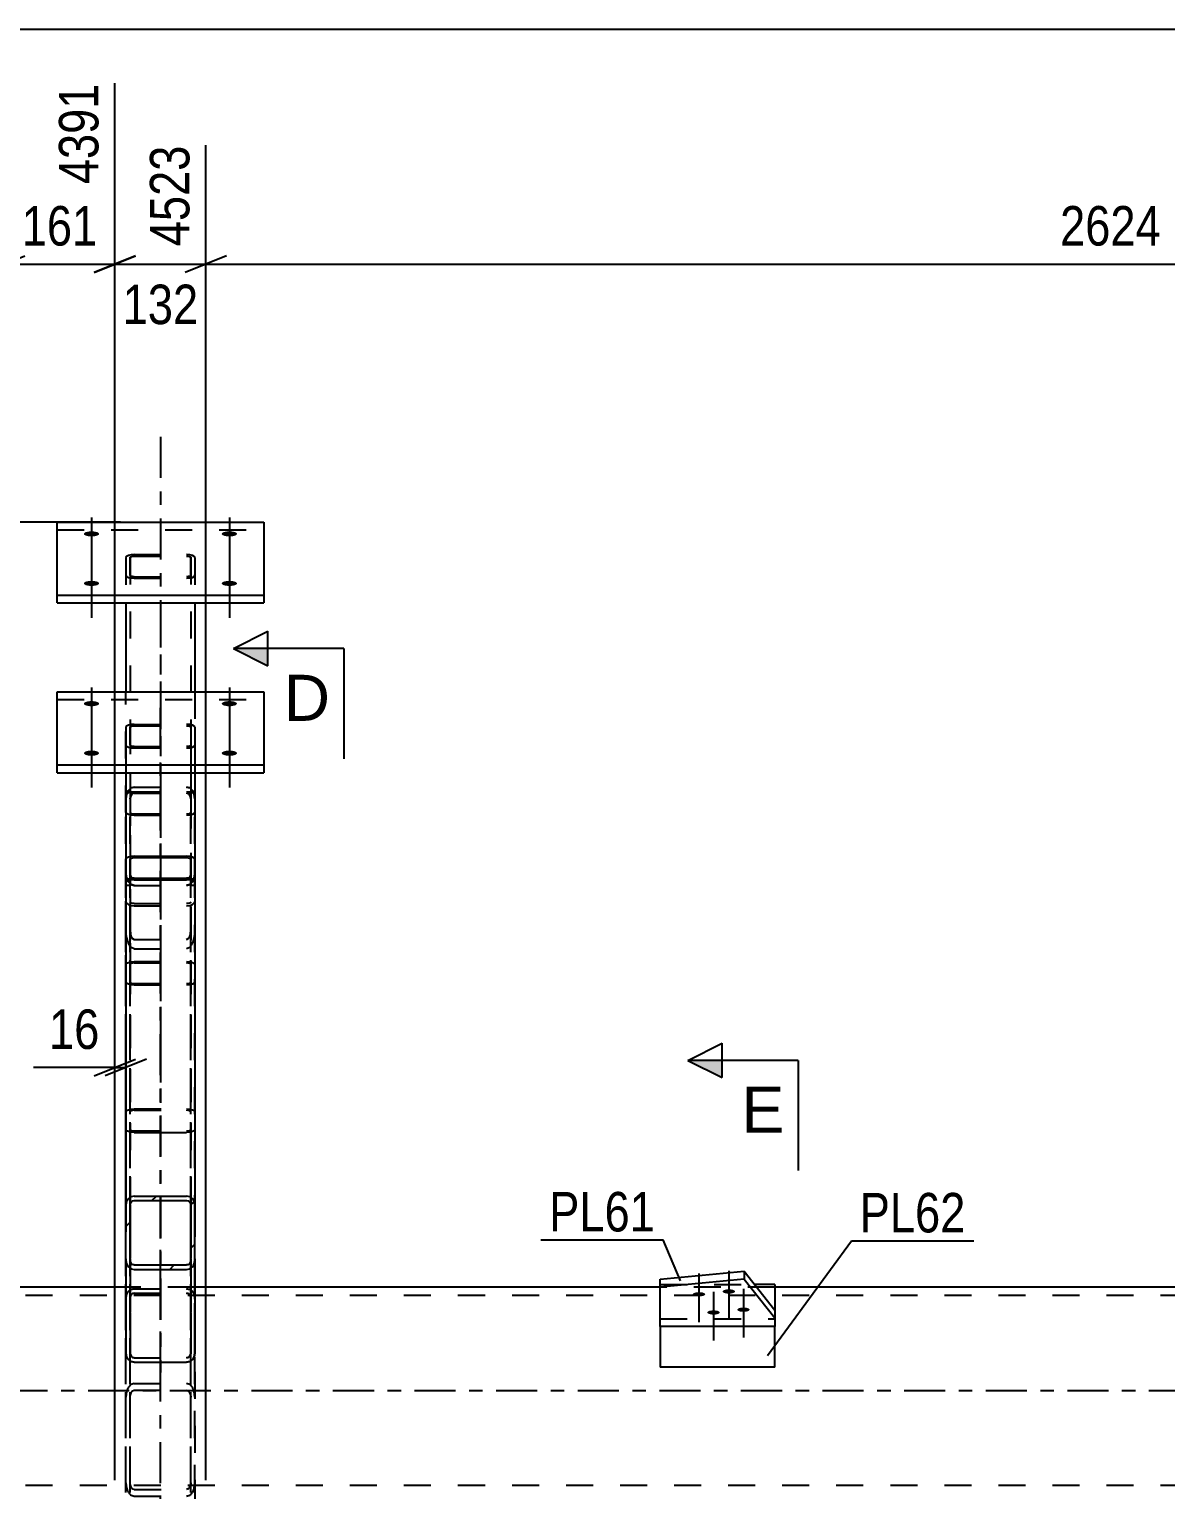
# Model space of a CAD drawing. Header units: millimetres. Extents: x -109 to 1080, y -501 to 340.
# Drawn here: x 165.2 to 247.7, y -7.2 to 98.8 of the extents above; entities that cross this region are included whole.
import ezdxf

# ---------------------------------------------------------------- set-up
doc = ezdxf.new("R2010")
doc.units = ezdxf.units.MM
doc.linetypes.add('DXK_LINE_DOT2', pattern=[3.9198, 1.9599, -1.9599])
doc.linetypes.add('DXK_LINE_DOT3', pattern=[5.9187, 2.979, -0.9799, 0.9799, -0.9799])
doc.styles.add('Arial', font='ARIAL.TTF', dxfattribs={"height": 0.2})
doc.styles.add('Arial Narrow', font='ARIALN.TTF', dxfattribs={"height": 0.2})

# ---------------------------------------------------------------- blocks, each defined once
blk = doc.blocks.new('Part-389666448-1448 - 1389')
at = {"color": 2, "linetype": 'Continuous'}
for p, q in [((172.25, 7.5), (138.51, 7.5)), ((210.99, 7.5), (177.25, 7.5)), ((421.85, 7.5), (219.32, 7.5))]:
    blk.add_line(p, q, dxfattribs=at)
at = {"color": 7, "linetype": 'DXK_LINE_DOT2'}
for p, q in [((177.25, 7.5), (172.25, 7.5)), ((219.32, 7.5), (210.99, 7.5)), ((625.55, 6.9), (15.62, 6.9)), ((625.55, -6.9), (15.62, -6.9))]:
    blk.add_line(p, q, dxfattribs=at)
at = {"color": 7, "linetype": 'DXK_LINE_DOT3'}
blk.add_line((15.62, 0), (625.55, 0), dxfattribs=at)
blk = doc.blocks.new('Part-389666448-1394 - 1389')
at = {"color": 2, "linetype": 'Continuous'}
for p, q in [((210.99, 8.08), (217.08, 8.65)), ((217.08, 8.65), (219.32, 5.84)), ((217.08, 8.65), (217.08, 8.09)), ((217.08, 8.09), (210.99, 7.51)), ((210.99, 4.65), (210.99, 8.08)), ((217.08, 8.09), (219.32, 5.28)), ((219.32, 5.84), (219.32, 4.65)), ((219.32, 4.65), (210.99, 4.65))]:
    blk.add_line(p, q, dxfattribs=at)
at = {"color": 7, "linetype": 'DXK_LINE_DOT2'}
blk.add_line((210.99, 5.21), (219.32, 5.21), dxfattribs=at)
blk = doc.blocks.new('Part-389666448-1534 - 1389')
at = {"linetype": 'Continuous'}
h = blk.add_hatch(dxfattribs=at)
h.set_pattern_fill('', scale=0.7, style=0, pattern_type=0)
h.set_pattern_definition([(45, (177.2038, 13.7147), (-1.57154, 1.57154), [])])
h.paths.add_polyline_path([(177.25, 13.47), (177.2, 13.71), (177.07, 13.92), (176.88, 14.06), (176.65, 14.11), (172.85, 14.11), (172.62, 14.06), (172.43, 13.92), (172.3, 13.71), (172.25, 13.47), (172.25, 9.43), (172.3, 9.18), (172.43, 8.98), (172.62, 8.84), (172.85, 8.79), (176.65, 8.79), (176.88, 8.84), (177.07, 8.98), (177.2, 9.18), (177.25, 9.43)])
h.paths.add_polyline_path([(176.93, 9.3), (176.86, 9.2), (176.76, 9.13), (176.65, 9.11), (172.85, 9.11), (172.73, 9.13), (172.64, 9.2), (172.57, 9.3), (172.55, 9.43), (172.55, 13.47), (172.57, 13.59), (172.64, 13.7), (172.73, 13.77), (172.85, 13.79), (176.65, 13.79), (176.76, 13.77), (176.86, 13.7), (176.93, 13.59), (176.95, 13.47), (176.95, 9.43)])
at = {"color": 2, "linetype": 'Continuous'}
for p, q in [((172.85, 14.11), (172.62, 14.06)), ((172.73, 13.77), (172.85, 13.79)), ((172.85, 14.11), (176.65, 14.11)), ((172.85, 13.79), (176.65, 13.79)), ((176.88, 14.06), (176.65, 14.11)), ((176.65, 13.79), (176.76, 13.77)), ((172.3, 13.71), (172.25, 13.47)), ((172.25, 9.43), (172.25, 13.47)), ((172.55, 13.47), (172.57, 13.59)), ((172.55, 9.43), (172.55, 13.47)), ((172.57, 13.59), (172.64, 13.7)), ((172.64, 13.7), (172.73, 13.77)), ((176.76, 13.77), (176.86, 13.7)), ((176.86, 13.7), (176.93, 13.59)), ((176.93, 13.59), (176.95, 13.47)), ((176.95, 9.43), (176.95, 13.47)), ((177.25, 13.47), (177.2, 13.71)), ((177.25, 9.43), (177.25, 13.47)), ((172.25, 9.43), (172.25, 2.7)), ((172.25, 9.43), (172.3, 9.18)), ((172.57, 9.3), (172.55, 9.43)), ((172.64, 9.2), (172.57, 9.3)), ((172.62, 8.84), (172.85, 8.79)), ((172.73, 9.13), (172.64, 9.2)), ((172.85, 9.11), (172.73, 9.13)), ((172.85, 9.11), (176.65, 9.11)), ((172.85, 8.79), (176.65, 8.79)), ((176.76, 9.13), (176.65, 9.11)), ((176.65, 8.79), (176.88, 8.84)), ((176.86, 9.2), (176.76, 9.13)), ((176.93, 9.3), (176.86, 9.2)), ((176.95, 9.43), (176.93, 9.3)), ((177.2, 9.18), (177.25, 9.43)), ((177.25, 9.43), (177.25, 2.7)), ((172.3, 2.45), (172.25, 2.7)), ((177.25, 2.7), (177.2, 2.45)), ((172.85, 2.06), (172.62, 2.11)), ((172.85, 2.06), (176.65, 2.06)), ((176.88, 2.11), (176.65, 2.06))]:
    blk.add_line(p, q, dxfattribs=at)
at = {"color": 7, "linetype": 'DXK_LINE_DOT2'}
for p, q in [((172.25, 13.47), (172.25, 9.43)), ((172.55, 13.47), (172.55, 2.7)), ((176.95, 13.47), (176.95, 2.7)), ((177.25, 13.47), (177.25, 9.43)), ((172.25, 6.74), (172.3, 6.99)), ((172.57, 6.86), (172.55, 6.74)), ((172.64, 6.97), (172.57, 6.86)), ((172.62, 7.33), (172.85, 7.38)), ((172.73, 7.04), (172.64, 6.97)), ((172.85, 7.06), (172.73, 7.04)), ((172.85, 7.38), (176.65, 7.38)), ((172.85, 7.06), (176.65, 7.06)), ((176.65, 7.38), (176.88, 7.33)), ((176.76, 7.04), (176.65, 7.06)), ((176.86, 6.97), (176.76, 7.04)), ((176.93, 6.86), (176.86, 6.97)), ((176.95, 6.74), (176.93, 6.86)), ((177.2, 6.99), (177.25, 6.74)), ((172.55, 2.7), (172.57, 2.58)), ((172.57, 2.58), (172.64, 2.47)), ((172.64, 2.47), (172.73, 2.4)), ((172.73, 2.4), (172.85, 2.38)), ((172.85, 2.38), (176.65, 2.38)), ((176.65, 2.38), (176.76, 2.4)), ((176.76, 2.4), (176.86, 2.47)), ((176.86, 2.47), (176.93, 2.58)), ((176.93, 2.58), (176.95, 2.7))]:
    blk.add_line(p, q, dxfattribs=at)
at = {"color": 7, "linetype": 'DXK_LINE_DOT3'}
blk.add_line((174.75, 1.3), (174.75, 11.45), dxfattribs=at)
at = {"color": 2, "linetype": 'Continuous'}
for centre, start, end in [((172.88, 13.49), 114.32, 159.2417), ((176.62, 13.49), 20.7583, 65.68), ((172.88, 9.4), 200.7583, 245.68), ((176.62, 9.4), 294.32, 339.2417), ((172.88, 2.67), 200.7583, 245.68), ((176.62, 2.67), 294.32, 339.2417)]:
    blk.add_arc(centre, 0.621, start, end, dxfattribs=at)
at = {"color": 7, "linetype": 'DXK_LINE_DOT2'}
for centre, start, end in [((172.88, 6.77), 114.32, 159.2417), ((176.62, 6.77), 20.7583, 65.68)]:
    blk.add_arc(centre, 0.621, start, end, dxfattribs=at)
blk = doc.blocks.new('Part-389666448-1756 - 1389')
at = {"color": 7, "linetype": 'DXK_LINE_DOT2'}
for p, q in [((172.85, 0.51), (172.62, 0.44)), ((172.73, -0.02), (172.85, 0.02)), ((172.85, 0.51), (176.65, 0.51)), ((172.85, 0.02), (176.65, 0.02)), ((176.88, 0.44), (176.65, 0.51)), ((176.65, 0.02), (176.76, -0.02)), ((172.3, -0.09), (172.25, -0.47)), ((172.25, -62.22), (172.25, -0.47)), ((172.55, -0.47), (172.57, -0.28)), ((172.55, -62.22), (172.55, -0.47)), ((176.93, -0.28), (176.95, -0.47)), ((176.95, -62.22), (176.95, -0.47)), ((177.25, -0.47), (177.2, -0.09)), ((177.25, -62.22), (177.25, -0.47)), ((172.25, -6.69), (172.25, -6.72)), ((172.25, -6.72), (172.3, -7.07)), ((172.55, -6.72), (172.55, -6.69)), ((172.57, -6.88), (172.55, -6.72)), ((172.75, -7.15), (172.73, -7.14)), ((172.85, -7.18), (172.75, -7.15)), ((172.85, -7.18), (176.65, -7.18)), ((176.76, -7.14), (176.65, -7.18)), ((176.95, -6.72), (176.93, -6.88)), ((176.95, -6.69), (176.95, -6.72)), ((177.2, -7.07), (177.25, -6.72)), ((177.25, -6.72), (177.25, -6.69)), ((172.62, -7.6), (172.85, -7.67)), ((172.85, -7.67), (176.65, -7.67)), ((176.65, -7.67), (176.88, -7.6)), ((172.25, -58.43), (172.3, -58.2)), ((172.3, -58.2), (172.43, -58.01)), ((172.43, -58.01), (172.62, -57.88)), ((172.64, -58.22), (172.57, -58.32)), ((172.62, -57.88), (172.85, -57.83)), ((172.73, -58.15), (172.64, -58.22)), ((172.85, -58.13), (172.73, -58.15)), ((172.85, -57.83), (176.65, -57.83)), ((172.85, -58.13), (176.65, -58.13)), ((176.65, -57.83), (176.88, -57.88)), ((176.76, -58.15), (176.65, -58.13)), ((176.86, -58.22), (176.76, -58.15)), ((176.93, -58.32), (176.86, -58.22)), ((176.88, -57.88), (177.07, -58.01)), ((177.07, -58.01), (177.2, -58.2)), ((177.2, -58.2), (177.25, -58.43)), ((172.57, -58.32), (172.55, -58.43)), ((176.95, -58.43), (176.93, -58.32)), ((172.3, -62.45), (172.25, -62.22)), ((172.43, -62.65), (172.3, -62.45)), ((172.55, -62.22), (172.57, -62.34)), ((172.57, -62.34), (172.64, -62.43)), ((172.64, -62.43), (172.73, -62.5)), ((172.73, -62.5), (172.85, -62.52)), ((176.65, -62.52), (176.76, -62.5)), ((176.76, -62.5), (176.86, -62.43)), ((176.86, -62.43), (176.93, -62.34)), ((176.93, -62.34), (176.95, -62.22)), ((177.2, -62.45), (177.07, -62.65)), ((177.25, -62.22), (177.2, -62.45)), ((172.62, -62.78), (172.43, -62.65)), ((172.85, -62.82), (172.62, -62.78)), ((172.85, -62.52), (176.65, -62.52)), ((172.85, -62.82), (176.65, -62.82)), ((176.88, -62.78), (176.65, -62.82)), ((177.07, -62.65), (176.88, -62.78))]:
    blk.add_line(p, q, dxfattribs=at)
for centre, radius, start, end in [((173.18, -0.27), 0.901, 128.3497, 168.8112), ((176.32, -0.27), 0.901, 11.1888, 51.6503), ((173.01, -0.37), 0.45, 128.3497, 168.8112), ((176.48, -0.37), 0.45, 11.1888, 51.6503), ((173.18, -6.89), 0.901, 191.1888, 231.6503), ((173.01, -6.79), 0.45, 191.1888, 231.6503), ((176.48, -6.79), 0.45, 308.3497, 348.8112), ((176.32, -6.89), 0.901, 308.3497, 348.8112)]:
    blk.add_arc(centre, radius, start, end, dxfattribs=at)
blk = doc.blocks.new('Part-389666448-23607 - 1389')
at = {"color": 2, "linetype": 'Continuous'}
for p, q in [((172.3, 38.63), (172.25, 38.56)), ((172.25, 37.26), (172.25, 38.56)), ((172.43, 38.7), (172.3, 38.63)), ((172.62, 38.75), (172.43, 38.7)), ((172.55, 38.56), (172.57, 38.6)), ((172.55, 37.26), (172.55, 38.56)), ((172.57, 38.6), (172.64, 38.63)), ((172.85, 38.76), (172.62, 38.75)), ((172.64, 38.63), (172.73, 38.65)), ((172.73, 38.65), (172.85, 38.66)), ((172.85, 38.76), (176.65, 38.76)), ((172.85, 38.66), (176.65, 38.66)), ((176.88, 38.75), (176.65, 38.76)), ((176.65, 38.66), (176.76, 38.65)), ((176.76, 38.65), (176.86, 38.63)), ((176.86, 38.63), (176.93, 38.6)), ((177.07, 38.7), (176.88, 38.75)), ((176.93, 38.6), (176.95, 38.56)), ((176.95, 37.26), (176.95, 38.56)), ((177.2, 38.63), (177.07, 38.7)), ((177.25, 38.56), (177.2, 38.63)), ((177.25, 37.26), (177.25, 38.56)), ((172.25, 37.26), (172.25, 18.93)), ((172.25, 37.26), (172.3, 37.18)), ((172.3, 37.18), (172.43, 37.11)), ((172.43, 37.11), (172.62, 37.07)), ((172.57, 37.22), (172.55, 37.26)), ((172.64, 37.19), (172.57, 37.22)), ((172.73, 37.16), (172.64, 37.19)), ((172.85, 37.16), (172.73, 37.16)), ((172.85, 37.16), (176.65, 37.16)), ((176.76, 37.16), (176.65, 37.16)), ((176.86, 37.19), (176.76, 37.16)), ((176.93, 37.22), (176.86, 37.19)), ((176.88, 37.07), (177.07, 37.11)), ((176.95, 37.26), (176.93, 37.22)), ((177.07, 37.11), (177.2, 37.18)), ((177.2, 37.18), (177.25, 37.26)), ((177.25, 37.26), (177.25, 18.93)), ((172.62, 37.07), (172.85, 37.05)), ((172.85, 37.05), (176.65, 37.05)), ((176.65, 37.05), (176.88, 37.07)), ((172.3, 18.85), (172.25, 18.93)), ((172.43, 18.79), (172.3, 18.85)), ((172.62, 18.74), (172.43, 18.79)), ((172.85, 18.73), (172.62, 18.74)), ((172.85, 18.73), (176.65, 18.73)), ((176.88, 18.74), (176.65, 18.73)), ((177.07, 18.79), (176.88, 18.74)), ((177.2, 18.85), (177.07, 18.79)), ((177.25, 18.93), (177.2, 18.85))]:
    blk.add_line(p, q, dxfattribs=at)
at = {"color": 7, "linetype": 'DXK_LINE_DOT2'}
for p, q in [((172.25, 38.56), (172.25, 37.26)), ((172.55, 38.56), (172.55, 18.93)), ((176.95, 38.56), (176.95, 18.93)), ((177.25, 38.56), (177.25, 37.26)), ((172.25, 20.23), (172.3, 20.31)), ((172.3, 20.31), (172.43, 20.37)), ((172.43, 20.37), (172.62, 20.42)), ((172.57, 20.27), (172.55, 20.23)), ((172.64, 20.3), (172.57, 20.27)), ((172.62, 20.42), (172.85, 20.43)), ((172.73, 20.32), (172.64, 20.3)), ((172.85, 20.33), (172.73, 20.32)), ((172.85, 20.43), (176.65, 20.43)), ((172.85, 20.33), (176.65, 20.33)), ((176.65, 20.43), (176.88, 20.42)), ((176.76, 20.32), (176.65, 20.33)), ((176.86, 20.3), (176.76, 20.32)), ((176.86, 20.3), (176.88, 20.29)), ((176.88, 20.42), (177.07, 20.37)), ((176.88, 20.29), (176.93, 20.27)), ((176.95, 20.23), (176.93, 20.27)), ((177.07, 20.37), (177.2, 20.31)), ((177.2, 20.31), (177.25, 20.23)), ((172.55, 18.93), (172.57, 18.89)), ((172.57, 18.89), (172.64, 18.86)), ((172.64, 18.86), (172.73, 18.84)), ((172.73, 18.84), (172.85, 18.83)), ((172.85, 18.83), (176.65, 18.83)), ((176.65, 18.83), (176.76, 18.84)), ((176.76, 18.84), (176.86, 18.86)), ((176.86, 18.86), (176.93, 18.89)), ((176.93, 18.89), (176.95, 18.93))]:
    blk.add_line(p, q, dxfattribs=at)
blk = doc.blocks.new('Part-389666448-1657 - 1389')
at = {"color": 7, "linetype": 'DXK_LINE_DOT2'}
for p, q in [((172.3, 43.25), (172.43, 43.53)), ((172.43, 43.53), (172.62, 43.71)), ((172.62, 43.71), (172.85, 43.78)), ((172.85, 43.78), (176.65, 43.78)), ((176.65, 43.78), (176.88, 43.71)), ((176.88, 43.71), (177.07, 43.53)), ((177.07, 43.53), (177.2, 43.25)), ((172.25, 42.92), (172.3, 43.25)), ((172.25, 42.92), (172.25, 18.93)), ((172.57, 43.08), (172.55, 42.92)), ((172.55, 42.92), (172.55, 2.7)), ((172.64, 43.22), (172.57, 43.08)), ((172.73, 43.32), (172.64, 43.22)), ((172.85, 43.35), (172.73, 43.32)), ((172.85, 43.35), (176.65, 43.35)), ((176.76, 43.32), (176.65, 43.35)), ((176.86, 43.22), (176.76, 43.32)), ((176.93, 43.08), (176.86, 43.22)), ((176.95, 42.92), (176.93, 43.08)), ((176.95, 42.92), (176.95, 2.7)), ((177.2, 43.25), (177.25, 42.92)), ((177.25, 42.92), (177.25, 18.93)), ((172.3, 37.17), (172.25, 37.49)), ((172.43, 36.89), (172.3, 37.17)), ((172.55, 37.49), (172.57, 37.33)), ((172.57, 37.33), (172.64, 37.19)), ((172.64, 37.19), (172.73, 37.1)), ((172.73, 37.1), (172.85, 37.06)), ((176.65, 37.06), (176.76, 37.1)), ((176.76, 37.1), (176.86, 37.19)), ((176.86, 37.19), (176.93, 37.33)), ((176.93, 37.33), (176.95, 37.49)), ((177.2, 37.17), (177.07, 36.89)), ((177.25, 37.49), (177.2, 37.17)), ((172.62, 36.7), (172.43, 36.89)), ((172.85, 36.64), (172.62, 36.7)), ((172.85, 37.06), (176.65, 37.06)), ((172.85, 36.64), (176.65, 36.64)), ((176.88, 36.7), (176.65, 36.64)), ((177.07, 36.89), (176.88, 36.7)), ((172.25, 13.47), (172.25, 2.7)), ((177.25, 2.7), (177.25, 13.47)), ((172.3, 6.99), (172.25, 6.74)), ((172.55, 6.74), (172.57, 6.86)), ((172.57, 6.86), (172.64, 6.97)), ((172.73, 7.36), (172.62, 7.33)), ((172.64, 6.97), (172.73, 7.04)), ((172.85, 7.38), (172.73, 7.36)), ((172.73, 7.04), (172.85, 7.06)), ((172.85, 7.38), (176.65, 7.38)), ((172.85, 7.06), (176.65, 7.06)), ((176.86, 7.34), (176.65, 7.38)), ((176.65, 7.06), (176.76, 7.04)), ((176.76, 7.04), (176.86, 6.97)), ((176.88, 7.33), (176.86, 7.34)), ((176.86, 6.97), (176.93, 6.86)), ((176.93, 6.86), (176.95, 6.74)), ((177.25, 6.74), (177.2, 6.99)), ((172.25, 2.7), (172.3, 2.45)), ((172.57, 2.58), (172.55, 2.7)), ((172.64, 2.47), (172.57, 2.58)), ((172.73, 2.4), (172.64, 2.47)), ((172.85, 2.38), (172.73, 2.4)), ((172.85, 2.38), (176.65, 2.38)), ((176.76, 2.4), (176.65, 2.38)), ((176.86, 2.47), (176.76, 2.4)), ((176.93, 2.58), (176.86, 2.47)), ((176.95, 2.7), (176.93, 2.58)), ((177.2, 2.45), (177.25, 2.7)), ((172.62, 2.11), (172.85, 2.06)), ((172.85, 2.06), (176.65, 2.06)), ((176.65, 2.06), (176.88, 2.11))]:
    blk.add_line(p, q, dxfattribs=at)
at = {"color": 7, "linetype": 'DXK_LINE_DOT3'}
blk.add_line((174.75, 43.63), (174.75, 1.3), dxfattribs=at)
at = {"color": 2, "linetype": 'Continuous'}
for p, q in [((172.25, 18.93), (172.25, 13.47)), ((177.25, 18.93), (177.25, 13.47))]:
    blk.add_line(p, q, dxfattribs=at)
at = {"color": 7, "linetype": 'DXK_LINE_DOT2'}
for centre, start, end in [((172.88, 6.77), 114.32, 159.2417), ((176.62, 6.77), 20.7583, 65.68), ((172.88, 2.67), 200.7583, 245.68), ((176.62, 2.67), 294.32, 339.2417)]:
    blk.add_arc(centre, 0.621, start, end, dxfattribs=at)
blk = doc.blocks.new('Part-389666448-1659 - 1389')
at = {"color": 7, "linetype": 'DXK_LINE_DOT2'}
for p, q in [((210.99, 4.65), (210.99, 7.69)), ((210.99, 7.69), (217.84, 7.69)), ((219.32, 5.84), (219.32, 4.65))]:
    blk.add_line(p, q, dxfattribs=at)
at = {"color": 2, "linetype": 'Continuous'}
for p, q in [((219.32, 7.69), (217.84, 7.69)), ((219.32, 7.69), (219.32, 5.84)), ((210.99, 4.65), (210.99, 1.69)), ((219.32, 1.69), (219.32, 4.65)), ((219.32, 1.69), (210.99, 1.69))]:
    blk.add_line(p, q, dxfattribs=at)
blk = doc.blocks.new('Bolt-389666448-1688 - 1389')
at = {"linetype": 'Continuous'}
for points in [[(213.81, 7.14), (213.9, 7.13), (213.99, 7.12), (214.08, 7.11), (214.15, 7.08), (214.2, 7.06), (214.24, 7.03), (214.26, 7), (214.26, 6.97), (214.24, 6.93), (214.2, 6.9), (214.15, 6.88), (214.08, 6.86), (213.99, 6.84), (213.9, 6.83), (213.81, 6.83), (213.72, 6.83), (213.63, 6.84), (213.55, 6.86), (213.48, 6.88), (213.42, 6.9), (213.38, 6.93), (213.36, 6.97), (213.36, 7), (213.38, 7.03), (213.42, 7.06), (213.48, 7.08), (213.55, 7.11), (213.63, 7.12), (213.72, 7.13)], [(215.98, 7.34), (216.07, 7.34), (216.16, 7.33), (216.25, 7.31), (216.32, 7.29), (216.37, 7.26), (216.41, 7.23), (216.43, 7.2), (216.43, 7.17), (216.41, 7.14), (216.37, 7.11), (216.32, 7.08), (216.25, 7.06), (216.16, 7.04), (216.07, 7.03), (215.98, 7.03), (215.89, 7.03), (215.8, 7.04), (215.72, 7.06), (215.65, 7.08), (215.59, 7.11), (215.55, 7.14), (215.53, 7.17), (215.53, 7.2), (215.55, 7.23), (215.59, 7.26), (215.65, 7.29), (215.72, 7.31), (215.8, 7.33), (215.89, 7.34)], [(214.87, 5.82), (214.96, 5.81), (215.05, 5.8), (215.13, 5.79), (215.2, 5.77), (215.26, 5.74), (215.29, 5.71), (215.31, 5.68), (215.31, 5.65), (215.29, 5.61), (215.26, 5.59), (215.2, 5.56), (215.13, 5.54), (215.05, 5.52), (214.96, 5.51), (214.87, 5.51), (214.77, 5.51), (214.68, 5.52), (214.6, 5.54), (214.53, 5.56), (214.48, 5.59), (214.44, 5.61), (214.42, 5.65), (214.42, 5.68), (214.44, 5.71), (214.48, 5.74), (214.53, 5.77), (214.6, 5.79), (214.68, 5.8), (214.77, 5.81)], [(217.04, 6.02), (217.13, 6.02), (217.22, 6.01), (217.3, 5.99), (217.37, 5.97), (217.43, 5.94), (217.46, 5.91), (217.48, 5.88), (217.48, 5.85), (217.46, 5.82), (217.43, 5.79), (217.37, 5.76), (217.3, 5.74), (217.22, 5.72), (217.13, 5.71), (217.04, 5.71), (216.94, 5.71), (216.85, 5.72), (216.77, 5.74), (216.7, 5.76), (216.65, 5.79), (216.61, 5.82), (216.59, 5.85), (216.59, 5.88), (216.61, 5.91), (216.65, 5.94), (216.7, 5.97), (216.77, 5.99), (216.85, 6.01), (216.94, 6.02)]]:
    blk.add_hatch(color=1, dxfattribs=at).paths.add_polyline_path(points)
at = {"color": 1, "linetype": 'Continuous'}
for p, q in [((213.81, 8.49), (213.81, 4.96)), ((215.98, 8.69), (215.98, 5.16)), ((214.87, 7.17), (214.87, 3.64)), ((217.04, 7.37), (217.04, 3.84))]:
    blk.add_line(p, q, dxfattribs=at)
blk = doc.blocks.new('Part-389666448-1731 - 1389')
at = {"color": 7, "linetype": 'DXK_LINE_DOT3'}
blk.add_line((174.75, -136.93), (174.75, 50.21), dxfattribs=at)
at = {"color": 7, "linetype": 'DXK_LINE_DOT2'}
for p, q in [((172.43, 43.53), (172.3, 43.25)), ((172.62, 43.71), (172.43, 43.53)), ((172.85, 43.78), (172.62, 43.71)), ((172.85, 43.78), (176.65, 43.78)), ((176.88, 43.71), (176.65, 43.78)), ((177.07, 43.53), (176.88, 43.71)), ((177.2, 43.25), (177.07, 43.53)), ((172.3, 43.25), (172.25, 42.92)), ((172.25, -128.9), (172.25, 42.92)), ((172.55, 42.92), (172.57, 43.08)), ((172.55, -128.9), (172.55, 42.92)), ((172.57, 43.08), (172.64, 43.22)), ((172.64, 43.22), (172.73, 43.32)), ((172.73, 43.32), (172.85, 43.35)), ((172.85, 43.35), (176.65, 43.35)), ((176.65, 43.35), (176.76, 43.32)), ((176.76, 43.32), (176.86, 43.22)), ((176.86, 43.22), (176.93, 43.08)), ((176.93, 43.08), (176.95, 42.92)), ((176.95, -128.9), (176.95, 42.92)), ((177.25, 42.92), (177.2, 43.25)), ((177.25, -128.9), (177.25, 42.92)), ((172.25, 37.49), (172.3, 37.17)), ((172.3, 37.17), (172.43, 36.89)), ((172.57, 37.33), (172.55, 37.49)), ((172.64, 37.19), (172.57, 37.33)), ((172.73, 37.1), (172.64, 37.19)), ((172.85, 37.06), (172.73, 37.1)), ((176.76, 37.1), (176.65, 37.06)), ((176.86, 37.19), (176.76, 37.1)), ((176.93, 37.33), (176.86, 37.19)), ((176.95, 37.49), (176.93, 37.33)), ((177.07, 36.89), (177.2, 37.17)), ((177.2, 37.17), (177.25, 37.49)), ((172.43, 36.89), (172.62, 36.7)), ((172.62, 36.7), (172.85, 36.64)), ((172.85, 37.06), (176.65, 37.06)), ((172.85, 36.64), (176.65, 36.64)), ((176.65, 36.64), (176.88, 36.7)), ((176.88, 36.7), (177.07, 36.89))]:
    blk.add_line(p, q, dxfattribs=at)
blk = doc.blocks.new('Part-389666448-1736 - 1389')
at = {"color": 7, "linetype": 'DXK_LINE_DOT2'}
for p, q in [((172.25, -158.88), (172.25, 36.64)), ((172.55, 36.64), (172.25, 36.64)), ((172.55, -158.88), (172.55, 36.64)), ((177.25, 36.64), (176.95, 36.64)), ((176.95, -158.88), (176.95, 36.64)), ((177.25, 36.64), (177.25, -158.88)), ((172.25, 35.46), (172.3, 35.35)), ((172.3, 35.35), (172.43, 35.25)), ((172.43, 35.25), (172.62, 35.19)), ((172.57, 35.41), (172.55, 35.46)), ((172.64, 35.36), (172.57, 35.41)), ((172.62, 35.19), (172.85, 35.17)), ((172.73, 35.33), (172.64, 35.36)), ((172.85, 35.32), (172.73, 35.33)), ((172.85, 35.32), (176.65, 35.32)), ((172.85, 35.17), (176.65, 35.17)), ((176.76, 35.33), (176.65, 35.32)), ((176.65, 35.17), (176.88, 35.19)), ((176.86, 35.36), (176.76, 35.33)), ((176.93, 35.41), (176.86, 35.36)), ((176.88, 35.19), (177.07, 35.25)), ((176.95, 35.46), (176.93, 35.41)), ((177.07, 35.25), (177.2, 35.35)), ((177.2, 35.35), (177.25, 35.46)), ((172.3, 32.88), (172.25, 33.4)), ((172.55, 33.4), (172.57, 33.14)), ((176.93, 33.14), (176.95, 33.4)), ((177.25, 33.4), (177.2, 32.88)), ((172.85, 32.05), (172.62, 32.15)), ((172.73, 32.78), (172.85, 32.72)), ((172.85, 32.72), (176.65, 32.72)), ((172.85, 32.05), (176.65, 32.05)), ((176.65, 32.72), (176.76, 32.78)), ((176.88, 32.15), (176.65, 32.05))]:
    blk.add_line(p, q, dxfattribs=at)
for centre, radius, start, end in [((173.65, 33.05), 1.37, 186.837, 220.9454), ((173.25, 33.22), 0.683, 186.837, 220.9454), ((176.25, 33.22), 0.683, 319.0546, 353.163), ((175.85, 33.05), 1.37, 319.0546, 353.163)]:
    blk.add_arc(centre, radius, start, end, dxfattribs=at)
blk = doc.blocks.new('Part-389666448-23600 - 1389')
at = {"color": 7, "linetype": 'DXK_LINE_DOT3'}
blk.add_line((174.75, 56.87), (174.75, 20.87), dxfattribs=at)
at = {"color": 7, "linetype": 'DXK_LINE_DOT2'}
for p, q in [((172.3, 48.2), (172.25, 48.12)), ((172.25, 48.12), (172.25, 44.82)), ((172.43, 48.26), (172.3, 48.2)), ((172.62, 48.31), (172.43, 48.26)), ((172.55, 48.12), (172.57, 48.16)), ((172.55, 46.82), (172.55, 48.12)), ((172.55, 48.12), (172.55, 29.62)), ((172.57, 48.16), (172.64, 48.19)), ((172.85, 48.32), (172.62, 48.31)), ((172.64, 48.19), (172.73, 48.21)), ((172.73, 48.21), (172.85, 48.22)), ((172.85, 48.32), (176.65, 48.32)), ((172.85, 48.22), (176.65, 48.22)), ((176.88, 48.31), (176.65, 48.32)), ((176.65, 48.22), (176.76, 48.21)), ((176.76, 48.21), (176.86, 48.19)), ((176.86, 48.19), (176.93, 48.16)), ((177.07, 48.26), (176.88, 48.31)), ((176.93, 48.16), (176.95, 48.12)), ((176.95, 48.12), (176.95, 46.65)), ((177.2, 48.2), (177.07, 48.26)), ((177.25, 48.12), (177.2, 48.2)), ((177.25, 48.12), (177.25, 44.82)), ((172.25, 46.82), (172.25, 44.82)), ((172.25, 46.82), (172.3, 46.74)), ((172.3, 46.74), (172.43, 46.68)), ((172.43, 46.68), (172.62, 46.63)), ((172.57, 46.78), (172.55, 46.82)), ((172.64, 46.75), (172.57, 46.78)), ((172.62, 46.63), (172.85, 46.62)), ((172.73, 46.73), (172.64, 46.75)), ((172.85, 46.72), (172.73, 46.73)), ((172.85, 46.72), (176.65, 46.72)), ((176.76, 46.73), (176.65, 46.72)), ((176.65, 46.62), (176.88, 46.63)), ((176.86, 46.75), (176.76, 46.73)), ((176.93, 46.78), (176.86, 46.75)), ((176.88, 46.63), (177.07, 46.68)), ((176.95, 46.82), (176.93, 46.78)), ((176.95, 46.65), (176.95, 29.62)), ((177.07, 46.68), (177.2, 46.74)), ((177.2, 46.74), (177.25, 46.82)), ((177.25, 46.82), (177.25, 44.82)), ((172.85, 46.62), (176.65, 46.62)), ((172.25, 29.62), (172.25, 38.56)), ((177.25, 38.56), (177.25, 29.62)), ((172.25, 30.92), (172.3, 31)), ((172.3, 31), (172.43, 31.06)), ((172.43, 31.06), (172.62, 31.11)), ((172.57, 30.96), (172.55, 30.92)), ((172.64, 30.99), (172.57, 30.96)), ((172.62, 31.11), (172.85, 31.12)), ((172.73, 31.01), (172.64, 30.99)), ((172.85, 31.02), (172.73, 31.01)), ((172.85, 31.12), (176.65, 31.12)), ((172.85, 31.02), (176.65, 31.02)), ((176.65, 31.12), (176.88, 31.11)), ((176.76, 31.01), (176.65, 31.02)), ((176.86, 30.99), (176.76, 31.01)), ((176.93, 30.96), (176.86, 30.99)), ((176.88, 31.11), (177.07, 31.06)), ((176.95, 30.92), (176.93, 30.96)), ((177.07, 31.06), (177.2, 31)), ((177.2, 31), (177.25, 30.92)), ((172.3, 29.54), (172.25, 29.62)), ((172.43, 29.48), (172.3, 29.54)), ((172.62, 29.43), (172.43, 29.48)), ((172.55, 29.62), (172.57, 29.58)), ((172.57, 29.58), (172.64, 29.55)), ((172.85, 29.42), (172.62, 29.43)), ((172.64, 29.55), (172.73, 29.53)), ((172.73, 29.53), (172.85, 29.52)), ((172.85, 29.52), (176.65, 29.52)), ((172.85, 29.42), (176.65, 29.42)), ((176.65, 29.52), (176.76, 29.53)), ((176.88, 29.43), (176.65, 29.42)), ((176.76, 29.53), (176.86, 29.55)), ((176.86, 29.55), (176.93, 29.58)), ((177.07, 29.48), (176.88, 29.43)), ((176.93, 29.58), (176.95, 29.62)), ((177.2, 29.54), (177.07, 29.48)), ((177.25, 29.62), (177.2, 29.54))]:
    blk.add_line(p, q, dxfattribs=at)
at = {"color": 2, "linetype": 'Continuous'}
for p, q in [((172.25, 44.82), (172.25, 38.56)), ((177.25, 44.82), (177.25, 38.56))]:
    blk.add_line(p, q, dxfattribs=at)
blk = doc.blocks.new('Part-389666448-23601 - 1389')
at = {"color": 2, "linetype": 'Continuous'}
for p, q in [((167.25, 44.82), (167.25, 50.68)), ((167.25, 50.68), (182.25, 50.68)), ((182.25, 50.68), (182.25, 44.82)), ((167.25, 45.38), (182.25, 45.38)), ((167.25, 44.82), (182.25, 44.82))]:
    blk.add_line(p, q, dxfattribs=at)
at = {"color": 7, "linetype": 'DXK_LINE_DOT2'}
blk.add_line((167.25, 50.12), (182.25, 50.12), dxfattribs=at)
blk = doc.blocks.new('Part-389666448-23604 - 1389')
at = {"color": 7, "linetype": 'DXK_LINE_DOT3'}
blk.add_line((174.75, 69.18), (174.75, 33.18), dxfattribs=at)
at = {"color": 7, "linetype": 'DXK_LINE_DOT2'}
for p, q in [((172.3, 60.51), (172.25, 60.43)), ((172.25, 60.43), (172.25, 57.13)), ((172.25, 60.41), (172.25, 57.13)), ((172.43, 60.58), (172.3, 60.51)), ((172.62, 60.62), (172.43, 60.58)), ((172.55, 60.43), (172.57, 60.47)), ((172.55, 59.14), (172.55, 60.43)), ((172.55, 60.43), (172.55, 41.93)), ((172.57, 60.47), (172.64, 60.5)), ((172.85, 60.64), (172.62, 60.62)), ((172.64, 60.5), (172.73, 60.53)), ((172.73, 60.53), (172.85, 60.53)), ((172.85, 60.64), (176.65, 60.64)), ((172.85, 60.53), (176.65, 60.53)), ((176.88, 60.62), (176.65, 60.64)), ((176.65, 60.53), (176.76, 60.53)), ((176.76, 60.53), (176.86, 60.5)), ((176.86, 60.5), (176.93, 60.47)), ((177.07, 60.58), (176.88, 60.62)), ((176.93, 60.47), (176.95, 60.43)), ((176.95, 59.14), (176.95, 60.43)), ((176.95, 60.43), (176.95, 41.93)), ((177.2, 60.51), (177.07, 60.58)), ((177.25, 60.43), (177.2, 60.51)), ((177.25, 60.43), (177.25, 57.13)), ((177.25, 60.41), (177.25, 57.13)), ((172.25, 59.14), (172.3, 59.06)), ((172.3, 59.06), (172.43, 58.99)), ((172.43, 58.99), (172.62, 58.95)), ((172.57, 59.1), (172.55, 59.14)), ((172.64, 59.06), (172.57, 59.1)), ((172.62, 58.95), (172.85, 58.93)), ((172.73, 59.04), (172.64, 59.06)), ((172.85, 59.03), (172.73, 59.04)), ((172.85, 59.03), (176.65, 59.03)), ((172.85, 58.93), (176.65, 58.93)), ((176.76, 59.04), (176.65, 59.03)), ((176.65, 58.93), (176.88, 58.95)), ((176.86, 59.06), (176.76, 59.04)), ((176.93, 59.1), (176.86, 59.06)), ((176.88, 58.95), (177.07, 58.99)), ((176.95, 59.14), (176.93, 59.1)), ((177.07, 58.99), (177.2, 59.06)), ((177.2, 59.06), (177.25, 59.14)), ((172.25, 41.93), (172.25, 50.68)), ((177.25, 50.68), (177.25, 41.93)), ((172.25, 43.23), (172.3, 43.31)), ((172.3, 43.31), (172.43, 43.38)), ((172.43, 43.38), (172.62, 43.42)), ((172.57, 43.27), (172.55, 43.23)), ((172.64, 43.3), (172.57, 43.27)), ((172.62, 43.42), (172.85, 43.44)), ((172.73, 43.33), (172.64, 43.3)), ((172.85, 43.33), (172.73, 43.33)), ((172.85, 43.44), (176.65, 43.44)), ((172.85, 43.33), (176.65, 43.33)), ((176.65, 43.44), (176.88, 43.42)), ((176.76, 43.33), (176.65, 43.33)), ((176.86, 43.3), (176.76, 43.33)), ((176.93, 43.27), (176.86, 43.3)), ((176.88, 43.42), (177.07, 43.38)), ((176.95, 43.23), (176.93, 43.27)), ((177.07, 43.38), (177.2, 43.31)), ((177.2, 43.31), (177.25, 43.23)), ((172.3, 41.85), (172.25, 41.93)), ((172.43, 41.79), (172.3, 41.85)), ((172.62, 41.74), (172.43, 41.79)), ((172.55, 41.93), (172.57, 41.89)), ((172.57, 41.89), (172.64, 41.86)), ((172.85, 41.73), (172.62, 41.74)), ((172.64, 41.86), (172.73, 41.84)), ((172.73, 41.84), (172.85, 41.83)), ((172.85, 41.83), (176.65, 41.83)), ((172.85, 41.73), (176.65, 41.73)), ((176.65, 41.83), (176.76, 41.84)), ((176.88, 41.74), (176.65, 41.73)), ((176.76, 41.84), (176.86, 41.86)), ((176.86, 41.86), (176.93, 41.89)), ((177.07, 41.79), (176.88, 41.74)), ((176.93, 41.89), (176.95, 41.93)), ((177.2, 41.85), (177.07, 41.79)), ((177.25, 41.93), (177.2, 41.85))]:
    blk.add_line(p, q, dxfattribs=at)
at = {"color": 2, "linetype": 'Continuous'}
for p, q in [((172.25, 57.13), (172.25, 50.68)), ((177.25, 57.13), (177.25, 50.68))]:
    blk.add_line(p, q, dxfattribs=at)
blk = doc.blocks.new('Part-389666448-23605 - 1389')
at = {"color": 2, "linetype": 'Continuous'}
for p, q in [((167.25, 57.13), (167.25, 63)), ((167.25, 63), (182.25, 63)), ((182.25, 63), (182.25, 57.13)), ((167.25, 57.69), (182.25, 57.69)), ((167.25, 57.13), (182.25, 57.13))]:
    blk.add_line(p, q, dxfattribs=at)
at = {"color": 7, "linetype": 'DXK_LINE_DOT2'}
blk.add_line((167.25, 62.43), (182.25, 62.43), dxfattribs=at)
blk = doc.blocks.new('Bolt-389666448-23610 - 1389')
at = {"linetype": 'Continuous'}
for points in [[(169.75, 49.64), (169.64, 49.64), (169.53, 49.66), (169.43, 49.68), (169.34, 49.7), (169.27, 49.73), (169.23, 49.77), (169.2, 49.81), (169.2, 49.85), (169.23, 49.89), (169.27, 49.92), (169.34, 49.95), (169.43, 49.98), (169.53, 50), (169.64, 50.01), (169.75, 50.02), (169.86, 50.01), (169.97, 50), (170.07, 49.98), (170.16, 49.95), (170.23, 49.92), (170.27, 49.89), (170.3, 49.85), (170.3, 49.81), (170.27, 49.77), (170.23, 49.73), (170.16, 49.7), (170.07, 49.68), (169.97, 49.66), (169.86, 49.64)], [(169.75, 46.05), (169.64, 46.05), (169.53, 46.06), (169.43, 46.08), (169.34, 46.11), (169.27, 46.14), (169.23, 46.18), (169.2, 46.22), (169.2, 46.26), (169.23, 46.29), (169.27, 46.33), (169.34, 46.36), (169.43, 46.39), (169.53, 46.41), (169.64, 46.42), (169.75, 46.42), (169.86, 46.42), (169.97, 46.41), (170.07, 46.39), (170.16, 46.36), (170.23, 46.33), (170.27, 46.29), (170.3, 46.26), (170.3, 46.22), (170.27, 46.18), (170.23, 46.14), (170.16, 46.11), (170.07, 46.08), (169.97, 46.06), (169.86, 46.05)]]:
    blk.add_hatch(color=1, dxfattribs=at).paths.add_polyline_path(points)
at = {"color": 1, "linetype": 'Continuous'}
for p, q in [((169.75, 51), (169.75, 47.34)), ((169.75, 47.41), (169.75, 43.75))]:
    blk.add_line(p, q, dxfattribs=at)
blk = doc.blocks.new('Bolt-389666448-23611 - 1389')
at = {"linetype": 'Continuous'}
for points in [[(179.75, 49.64), (179.64, 49.64), (179.53, 49.66), (179.43, 49.68), (179.34, 49.7), (179.27, 49.73), (179.23, 49.77), (179.2, 49.81), (179.2, 49.85), (179.23, 49.89), (179.27, 49.92), (179.34, 49.95), (179.43, 49.98), (179.53, 50), (179.64, 50.01), (179.75, 50.02), (179.86, 50.01), (179.97, 50), (180.07, 49.98), (180.16, 49.95), (180.23, 49.92), (180.27, 49.89), (180.3, 49.85), (180.3, 49.81), (180.27, 49.77), (180.23, 49.73), (180.16, 49.7), (180.07, 49.68), (179.97, 49.66), (179.86, 49.64)], [(179.75, 46.05), (179.64, 46.05), (179.53, 46.06), (179.43, 46.08), (179.34, 46.11), (179.27, 46.14), (179.23, 46.18), (179.2, 46.22), (179.2, 46.26), (179.23, 46.29), (179.27, 46.33), (179.34, 46.36), (179.43, 46.39), (179.53, 46.41), (179.64, 46.42), (179.75, 46.42), (179.86, 46.42), (179.97, 46.41), (180.07, 46.39), (180.16, 46.36), (180.23, 46.33), (180.27, 46.29), (180.3, 46.26), (180.3, 46.22), (180.27, 46.18), (180.23, 46.14), (180.16, 46.11), (180.07, 46.08), (179.97, 46.06), (179.86, 46.05)]]:
    blk.add_hatch(color=1, dxfattribs=at).paths.add_polyline_path(points)
at = {"color": 1, "linetype": 'Continuous'}
for p, q in [((179.75, 51), (179.75, 47.34)), ((179.75, 47.41), (179.75, 43.75))]:
    blk.add_line(p, q, dxfattribs=at)
blk = doc.blocks.new('Bolt-389666448-23614 - 1389')
at = {"linetype": 'Continuous'}
for points in [[(169.75, 61.95), (169.64, 61.96), (169.53, 61.97), (169.43, 61.99), (169.34, 62.02), (169.27, 62.05), (169.23, 62.08), (169.2, 62.12), (169.2, 62.16), (169.23, 62.2), (169.27, 62.24), (169.34, 62.27), (169.43, 62.29), (169.53, 62.31), (169.64, 62.33), (169.75, 62.33), (169.86, 62.33), (169.97, 62.31), (170.07, 62.29), (170.16, 62.27), (170.23, 62.24), (170.27, 62.2), (170.3, 62.16), (170.3, 62.12), (170.27, 62.08), (170.23, 62.05), (170.16, 62.02), (170.07, 61.99), (169.97, 61.97), (169.86, 61.96)], [(169.75, 58.36), (169.64, 58.37), (169.53, 58.38), (169.43, 58.4), (169.34, 58.42), (169.27, 58.46), (169.23, 58.49), (169.2, 58.53), (169.2, 58.57), (169.23, 58.61), (169.27, 58.64), (169.34, 58.68), (169.43, 58.7), (169.53, 58.72), (169.64, 58.73), (169.75, 58.74), (169.86, 58.73), (169.97, 58.72), (170.07, 58.7), (170.16, 58.68), (170.23, 58.64), (170.27, 58.61), (170.3, 58.57), (170.3, 58.53), (170.27, 58.49), (170.23, 58.46), (170.16, 58.42), (170.07, 58.4), (169.97, 58.38), (169.86, 58.37)]]:
    blk.add_hatch(color=1, dxfattribs=at).paths.add_polyline_path(points)
at = {"color": 1, "linetype": 'Continuous'}
for p, q in [((169.75, 63.32), (169.75, 59.65)), ((169.75, 59.72), (169.75, 56.06))]:
    blk.add_line(p, q, dxfattribs=at)
blk = doc.blocks.new('Bolt-389666448-23615 - 1389')
at = {"linetype": 'Continuous'}
for points in [[(179.75, 61.95), (179.64, 61.96), (179.53, 61.97), (179.43, 61.99), (179.34, 62.02), (179.27, 62.05), (179.23, 62.08), (179.2, 62.12), (179.2, 62.16), (179.23, 62.2), (179.27, 62.24), (179.34, 62.27), (179.43, 62.29), (179.53, 62.31), (179.64, 62.33), (179.75, 62.33), (179.86, 62.33), (179.97, 62.31), (180.07, 62.29), (180.16, 62.27), (180.23, 62.24), (180.27, 62.2), (180.3, 62.16), (180.3, 62.12), (180.27, 62.08), (180.23, 62.05), (180.16, 62.02), (180.07, 61.99), (179.97, 61.97), (179.86, 61.96)], [(179.75, 58.36), (179.64, 58.37), (179.53, 58.38), (179.43, 58.4), (179.34, 58.42), (179.27, 58.46), (179.23, 58.49), (179.2, 58.53), (179.2, 58.57), (179.23, 58.61), (179.27, 58.64), (179.34, 58.68), (179.43, 58.7), (179.53, 58.72), (179.64, 58.73), (179.75, 58.74), (179.86, 58.73), (179.97, 58.72), (180.07, 58.7), (180.16, 58.68), (180.23, 58.64), (180.27, 58.61), (180.3, 58.57), (180.3, 58.53), (180.27, 58.49), (180.23, 58.46), (180.16, 58.42), (180.07, 58.4), (179.97, 58.38), (179.86, 58.37)]]:
    blk.add_hatch(color=1, dxfattribs=at).paths.add_polyline_path(points)
at = {"color": 1, "linetype": 'Continuous'}
for p, q in [((179.75, 63.32), (179.75, 59.65)), ((179.75, 59.72), (179.75, 56.06))]:
    blk.add_line(p, q, dxfattribs=at)
blk = doc.blocks.new('StraightDimension-389666448-2406 - 1389')
at = {"color": 7, "linetype": 'Continuous'}
for p, q in [((171.45, -6.5), (171.45, 94.83)), ((178.05, -6.5), (178.05, 90.33)), ((169.95, 81.11), (172.95, 82.31)), ((171.45, 81.71), (178.05, 81.71)), ((179.55, 82.31), (176.55, 81.11))]:
    blk.add_line(p, q, dxfattribs=at)
at = {"color": 0, "linetype": 'Continuous'}
blk.add_wipeout([(177.45, 90.93), (173.25, 90.93), (173.25, 82.41), (177.45, 82.41)], dxfattribs=at)
at = {"color": 0}
blk.add_wipeout([(178.09, 76.76), (178.09, 80.96), (171.41, 80.96), (171.41, 76.76)], dxfattribs=at)
at = {"color": 3, "linetype": 'Continuous', "style": 'Arial Narrow'}
blk.add_text('4523', height=2.863, rotation=90.0002, dxfattribs=at).set_placement((176.85, 83.01))
at = {"color": 3, "style": 'Arial Narrow'}
blk.add_text('132', height=2.863, dxfattribs=at).set_placement((172.01, 77.36))
blk = doc.blocks.new('StraightDimension-389666448-28855 - 1389')
at = {"color": 7, "linetype": 'Continuous'}
for p, q in [((171.45, -6.5), (171.45, 26.28)), ((172.25, 10.43), (172.25, 26.28)), ((171.45, 23.43), (165.54, 23.43)), ((171.45, 23.43), (165.54, 23.43)), ((169.95, 22.83), (172.95, 24.03)), ((173.75, 24.03), (170.75, 22.83)), ((171.45, 23.43), (172.25, 23.43))]:
    blk.add_line(p, q, dxfattribs=at)
at = {"color": 0}
blk.add_wipeout([(170.93, 24.18), (170.93, 28.38), (166.07, 28.38), (166.07, 24.18)], dxfattribs=at)
at = {"color": 3, "style": 'Arial Narrow'}
blk.add_text('16', height=2.863, dxfattribs=at).set_placement((166.67, 24.78))
blk = doc.blocks.new('StraightDimension-389666448-13204 - 1389')
at = {"color": 7, "linetype": 'Continuous'}
for p, q in [((308.52, -6.83), (300.09, 0.88)), ((301.62, -2.55), (302.76, 0.47)), ((240.6, -68.4), (302.19, -1.04)), ((246.93, -74.18), (238.5, -66.48)), ((241.17, -66.89), (240.03, -69.91))]:
    blk.add_line(p, q, dxfattribs=at)
at = {"color": 0}
blk.add_wipeout([(273.71, -31.07), (270.61, -28.24), (264.87, -34.52), (267.97, -37.35)], dxfattribs=at)
at = {"color": 3, "style": 'Arial Narrow'}
blk.add_text('1825', height=2.863, rotation=47.5612, dxfattribs=at).set_placement((267.93, -36.51))
blk = doc.blocks.new('StraightDimension-389666448-16417 - 1389')
at = {"color": 7, "linetype": 'Continuous'}
blk.add_line((-31.28, 98.75), (672.45, 98.75), dxfattribs=at)
blk = doc.blocks.new('StraightDimension-389666448-2395 - 1389')
at = {"color": 7, "linetype": 'Continuous'}
for p, q in [((178.05, -6.5), (178.05, 90.33)), ((309.25, -6.5), (309.25, 90.33)), ((179.55, 82.31), (176.55, 81.11)), ((178.05, 81.71), (309.25, 81.71)), ((307.75, 81.11), (310.75, 82.31))]:
    blk.add_line(p, q, dxfattribs=at)
at = {"color": 0}
blk.add_wipeout([(247.91, 82.46), (247.91, 86.66), (239.4, 86.66), (239.4, 82.46)], dxfattribs=at)
at = {"color": 3, "style": 'Arial Narrow'}
blk.add_text('2624', height=2.863, dxfattribs=at).set_placement((240, 83.06))
at = {"color": 0, "linetype": 'Continuous'}
blk.add_wipeout([(308.65, 90.93), (304.45, 90.93), (304.45, 82.41), (308.65, 82.41)], dxfattribs=at)
at = {"color": 3, "linetype": 'Continuous', "style": 'Arial Narrow'}
blk.add_text('7147', height=2.863, rotation=90.0002, dxfattribs=at).set_placement((308.05, 83.01))
blk = doc.blocks.new('StraightDimension-389666448-2414 - 1389')
at = {"color": 7, "linetype": 'Continuous'}
for p, q in [((171.45, -6.5), (171.45, 94.83)), ((163.42, -6.5), (163.42, 90.33)), ((161.92, 81.11), (164.92, 82.31)), ((163.42, 81.71), (171.45, 81.71)), ((172.95, 82.31), (169.95, 81.11))]:
    blk.add_line(p, q, dxfattribs=at)
at = {"color": 0}
blk.add_wipeout([(170.78, 82.46), (170.78, 86.66), (164.09, 86.66), (164.09, 82.46)], dxfattribs=at)
at = {"color": 3, "style": 'Arial Narrow'}
blk.add_text('161', height=2.863, dxfattribs=at).set_placement((164.69, 83.06))
at = {"color": 0, "linetype": 'Continuous'}
blk.add_wipeout([(170.85, 95.43), (166.65, 95.43), (166.65, 86.91), (170.85, 86.91)], dxfattribs=at)
at = {"color": 3, "linetype": 'Continuous', "style": 'Arial Narrow'}
blk.add_text('4391', height=2.863, rotation=90.0002, dxfattribs=at).set_placement((170.25, 87.51))
blk = doc.blocks.new('StraightDimension-389666448-13301 - 1389')
at = {"color": 7, "linetype": 'Continuous'}
blk.add_line((171.85, 63), (-61.88, 63), dxfattribs=at)
blk = doc.blocks.new('SectionMark-389666448-2565 - 1389')
at = {"linetype": 'Continuous'}
blk.add_hatch(color=6, dxfattribs=at).paths.add_polyline_path([(182.55, 53.83), (182.55, 52.58), (180.05, 53.83)])
at = {"color": 6, "linetype": 'Continuous'}
for p, q in [((180.05, 53.83), (182.55, 55.08)), ((182.55, 52.58), (182.55, 55.08)), ((188.05, 53.83), (180.05, 53.83)), ((180.05, 53.83), (182.55, 52.58)), ((188.05, 53.83), (188.05, 45.83))]:
    blk.add_line(p, q, dxfattribs=at)
at = {"color": 0, "linetype": 'Continuous'}
blk.add_wipeout([(187.05, 48.58), (187.05, 52.08), (183.68, 52.08), (183.68, 48.58)], dxfattribs=at)
at = {"color": 3, "linetype": 'Continuous', "style": 'Arial'}
blk.add_text('D', height=3.34, dxfattribs=at).set_placement((183.68, 48.58))
blk = doc.blocks.new('Mark-389666448-11140 - 1389')
at = {"color": 30, "linetype": 'Continuous'}
for p in [(202.35, 10.94), (212.48, 7.97)]:
    blk.add_line(p, (211.22, 10.94), dxfattribs=at)
at = {"color": 0}
blk.add_wipeout([(210.62, 11.54), (210.62, 14.54), (202.95, 14.54), (202.95, 11.54)], dxfattribs=at)
blk.add_wipeout([(210.62, 11.54), (210.62, 14.54), (202.95, 14.54), (202.95, 11.54)], dxfattribs=at)
at = {"color": 3, "style": 'Arial Narrow'}
blk.add_text('PL61', height=2.863, dxfattribs=at).set_placement((202.95, 11.54))
blk = doc.blocks.new('Mark-389666448-11155 - 1389')
at = {"color": 30, "linetype": 'Continuous'}
for p, q in [((218.78, 2.55), (224.87, 10.87)), ((224.87, 10.87), (233.75, 10.87))]:
    blk.add_line(p, q, dxfattribs=at)
at = {"color": 0}
blk.add_wipeout([(233.15, 11.47), (233.15, 14.47), (225.47, 14.47), (225.47, 11.47)], dxfattribs=at)
blk.add_wipeout([(233.15, 11.47), (233.15, 14.47), (225.47, 14.47), (225.47, 11.47)], dxfattribs=at)
at = {"color": 3, "style": 'Arial Narrow'}
blk.add_text('PL62', height=2.863, dxfattribs=at).set_placement((225.47, 11.47))
blk = doc.blocks.new('SectionMark-389666448-27710 - 1389')
at = {"linetype": 'Continuous'}
for points in [[(215.5, 23.95), (215.5, 22.7), (213, 23.95)], [(215.5, -15.73), (215.5, -16.98), (213, -16.98)]]:
    blk.add_hatch(color=6, dxfattribs=at).paths.add_polyline_path(points)
at = {"color": 6, "linetype": 'Continuous'}
for p, q in [((213, 23.95), (215.5, 25.2)), ((215.5, 22.7), (215.5, 25.2)), ((221, 23.95), (213, 23.95)), ((213, 23.95), (215.5, 22.7)), ((221, 23.95), (221, 15.95)), ((221, -16.98), (221, -8.98)), ((213, -16.98), (215.5, -15.73)), ((215.5, -15.73), (215.5, -18.23)), ((221, -16.98), (213, -16.98)), ((215.5, -18.23), (213, -16.98))]:
    blk.add_line(p, q, dxfattribs=at)
at = {"color": 0, "linetype": 'Continuous'}
for points in [[(220, 18.7), (220, 22.2), (216.89, 22.2), (216.89, 18.7)], [(220, -15.23), (220, -11.73), (216.89, -11.73), (216.89, -15.23)]]:
    blk.add_wipeout(points, dxfattribs=at)
at = {"color": 3, "linetype": 'Continuous', "style": 'Arial'}
for p in [(216.89, 18.7), (216.89, -15.23)]:
    blk.add_text('E', height=3.34, dxfattribs=at).set_placement(p)

msp = doc.modelspace()

# ---------------------------------------------------------------- block references
for name in ['Part-389666448-23604 - 1389', 'Part-389666448-23605 - 1389', 'Bolt-389666448-23614 - 1389', 'Bolt-389666448-23615 - 1389', 'Part-389666448-23600 - 1389', 'Bolt-389666448-23610 - 1389', 'Bolt-389666448-23611 - 1389', 'Part-389666448-23601 - 1389', 'Part-389666448-1731 - 1389', 'Part-389666448-1657 - 1389', 'Part-389666448-23607 - 1389', 'Part-389666448-1736 - 1389', 'Part-389666448-1534 - 1389', 'Part-389666448-1448 - 1389', 'Part-389666448-1394 - 1389', 'Bolt-389666448-1688 - 1389', 'Part-389666448-1659 - 1389', 'Part-389666448-1756 - 1389']:
    msp.add_blockref(name, (0, 0))

# ---------------------------------------------------------------- next in the draw order: block references
for name in ['StraightDimension-389666448-2406 - 1389', 'StraightDimension-389666448-13204 - 1389']:
    msp.add_blockref(name, (0, 0))

# ---------------------------------------------------------------- next in the draw order: block references
msp.add_blockref('StraightDimension-389666448-28855 - 1389', (0, 0))

# ---------------------------------------------------------------- next in the draw order: block references
msp.add_blockref('StraightDimension-389666448-16417 - 1389', (0, 0))

# ---------------------------------------------------------------- next in the draw order: block references
for name in ['StraightDimension-389666448-2414 - 1389', 'StraightDimension-389666448-2395 - 1389']:
    msp.add_blockref(name, (0, 0))

# ---------------------------------------------------------------- next in the draw order: block references
for name in ['StraightDimension-389666448-13301 - 1389', 'SectionMark-389666448-2565 - 1389', 'Mark-389666448-11140 - 1389', 'Mark-389666448-11155 - 1389']:
    msp.add_blockref(name, (0, 0))

# ---------------------------------------------------------------- next in the draw order: block references
msp.add_blockref('SectionMark-389666448-27710 - 1389', (0, 0))

doc.saveas('drawing.dxf')
